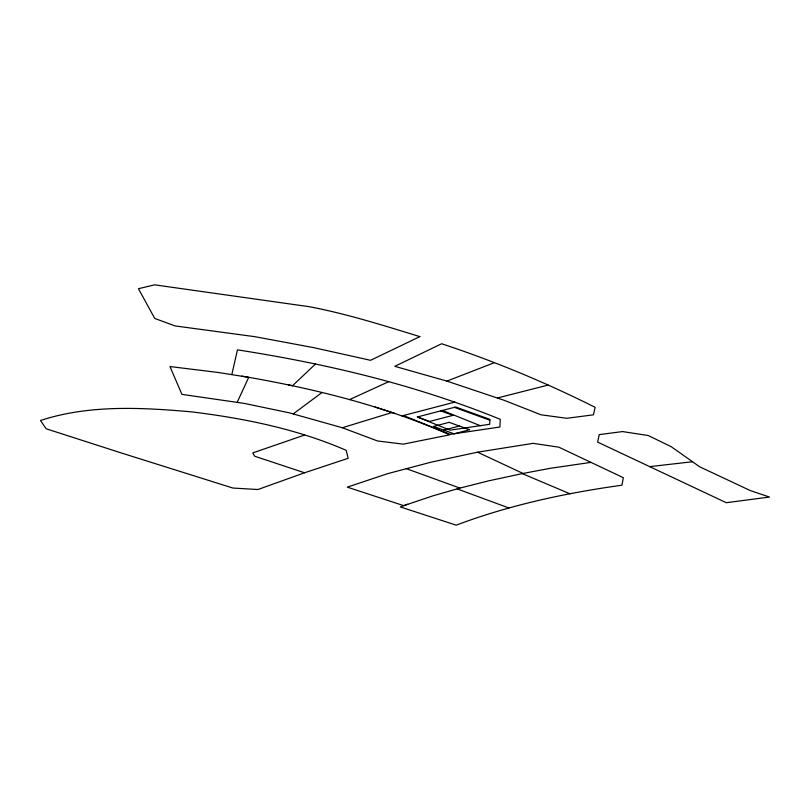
<?xml version="1.0" encoding="UTF-8"?>
<svg xmlns="http://www.w3.org/2000/svg" width="810" height="810" viewBox="0 0 810 810"><rect width="100%" height="100%" fill="white"/><g stroke="black" fill="none" stroke-linecap="round" stroke-linejoin="round"><path stroke-width="1.21" d="M231.822 374.584L237.472 349.859C327.118 363.811 416.097 384.993 500.276 419.327L499.922 427.002L450.218 434.373L403.4 415.52M237.219 402.226L248.721 377.349L218.396 372.499L169.958 366.545L181.936 394.379L244.347 403.421L289.008 412.766L342.326 427.741L377.561 440.984L403.309 444.143L449.732 434.818C383.626 405.618 312.913 388.253 241.866 376.134M315.495 363.984L292.542 385.742L288.35 384.821M293.301 413.839L322.026 392.526M349.475 399.624L388.749 381.672M446.897 381.105L503.952 400.241L540.999 414.791L566.787 418.294L593.416 414.831L595.168 407.349C545.616 382.472 494.292 361.128 441.632 343.744L394.774 366.333L446.897 381.105L494.404 362.677M407.794 504.205L400.312 506.928L456.202 525.163C509.53 505.065 565.593 493.017 621.938 485.21L623.325 477.677L558.829 447.171L533.122 443.353L477.566 452.183L430.89 462.226L387.747 473.627L347.308 487.144L403.765 505.663L432.945 495.831L459.928 488.086L488.481 480.887L523.027 473.455L477.566 452.183M304.56 472.777L348.158 458.308L346.194 450.34C297.138 428.996 244.063 418.254 191.15 411.814C141.132 407.46 88.877 404.615 40.5 420.491L46.16 428.774L120.336 452.658L232.895 488.045L257.924 489.524L304.56 472.777L254.704 456.233L252.76 452.911L304.692 435M342.326 427.741L392.01 412.523M401.871 415.915L454.906 402.094M417.352 416.978L455.625 407.005L489.908 419.388L489.675 424.288L450.066 430.161L417.352 416.978L429.654 421.423L453.063 415.327L440.761 410.883M443.779 430.11L459.381 426.04M497.532 397.953L548.198 385.064M590.966 462.378L550.253 468.301L522.247 473.607L569.936 493.786M649.721 466.631L692.53 461.74L699.698 466.813L750.333 490.587L769.5 497.046L726.276 502.696L597.638 442.118L599.248 434.626L622.495 431.568L648.233 435.537L671.125 446.634L692.53 461.74M375.131 407.076L395.017 413.495M454.309 407.349L489.868 420.198M406.164 468.595L459.928 488.086M457.134 488.896L508.872 507.971M442.402 410.447L480.239 425.685M419.833 336.626L370.565 360.308L313.49 347.601L254.765 336.666L175.061 325.924L154.74 318.451L138.449 288.714L154.589 284.837L309.106 306.676C346.7 313.804 383.302 325.387 419.833 336.626M449.135 422.334L433.522 426.404L454.025 433.806L469.628 429.735L449.135 422.334"/></g></svg>
